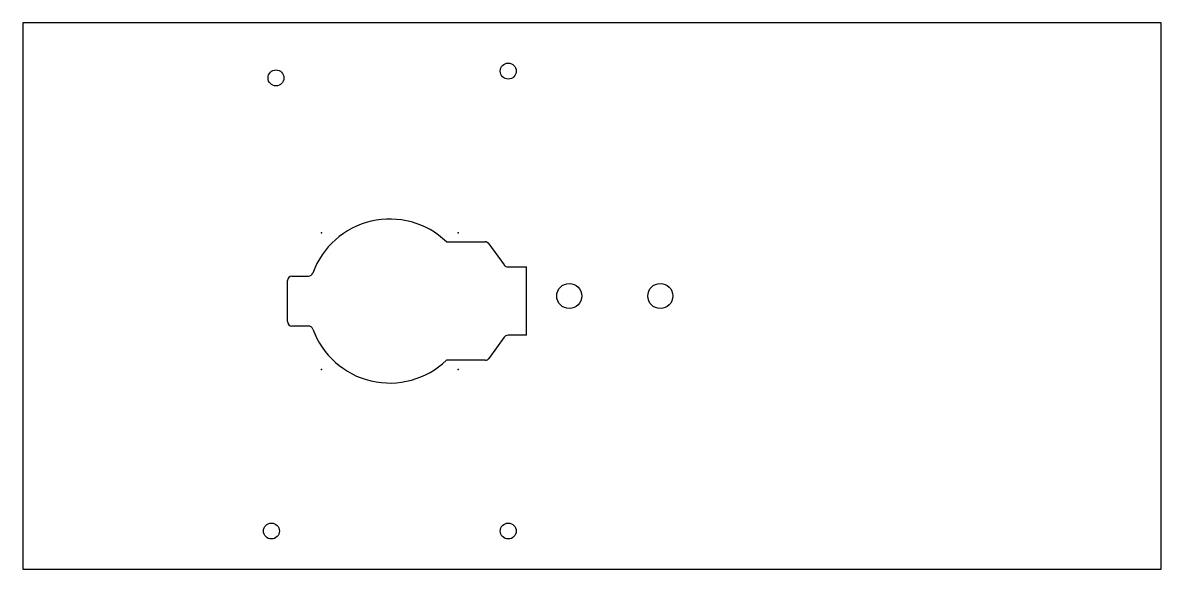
# Model space of a CAD drawing. Header units: millimetres. Extents: x -298 to -48, y -60 to 60.
import ezdxf

# ---------------------------------------------------------------- set-up
doc = ezdxf.new("R2010")
doc.units = ezdxf.units.MM
doc.layers.get('0').update_dxf_attribs({"linetype": 'CONTINUOUS'})

msp = doc.modelspace()

# ---------------------------------------------------------------- linework, layer by layer
for p, q in [((-205.39, 11.54), (-196.9, 11.54)), ((-196.09, 11.13), (-192.69, 6.46)), ((-191.88, 6.04), (-189.83, 6.04)), ((-189.83, 6.04), (-187.83, 6.04)), ((-187.83, -8.96), (-187.83, 6.04)), ((-240.33, -5.96), (-240.33, 3.04)), ((-239.33, 4.04), (-235.69, 4.04)), ((-235.69, -6.96), (-239.33, -6.96)), ((-192.69, -9.37), (-196.09, -14.04)), ((-189.83, -8.96), (-191.88, -8.96)), ((-187.83, -8.96), (-189.83, -8.96)), ((-196.9, -14.46), (-205.39, -14.46))]:
    msp.add_line(p, q)
msp.add_lwpolyline([(-48.44, 59.65), (-298.44, 59.65), (-298.44, -60.35), (-48.44, -60.35)], close=True)
for centre, radius in [((-191.83, 49.04), 1.75), ((-242.83, 47.54), 1.75), ((-178.44, -0.35), 2.75), ((-158.44, -0.35), 2.75), ((-243.83, -51.96), 1.75), ((-191.83, -51.96), 1.75)]:
    msp.add_circle(centre, radius)
for centre, radius, start, end in [((-217.84, -1.46), 18, 46.2383, 159.9948), ((-196.9, 10.54), 1, 36, 90), ((-191.88, 7.04), 1, 216, 270), ((-239.33, 3.04), 1, 90, 180), ((-235.69, 5.04), 1, 270, 339.9948), ((-239.33, -5.96), 1, 180, 270), ((-235.69, -7.96), 1, 20.0052, 90), ((-217.84, -1.46), 18, 200.0052, 313.7617), ((-191.88, -9.96), 1, 90, 144), ((-196.9, -13.46), 1, 270, 324)]:
    msp.add_arc(centre, radius, start, end)
for p in [(-232.83, 13.54), (-202.85, 13.54), (-232.83, -16.46), (-202.85, -16.46)]:
    msp.add_point(p)

doc.saveas('drawing.dxf')
